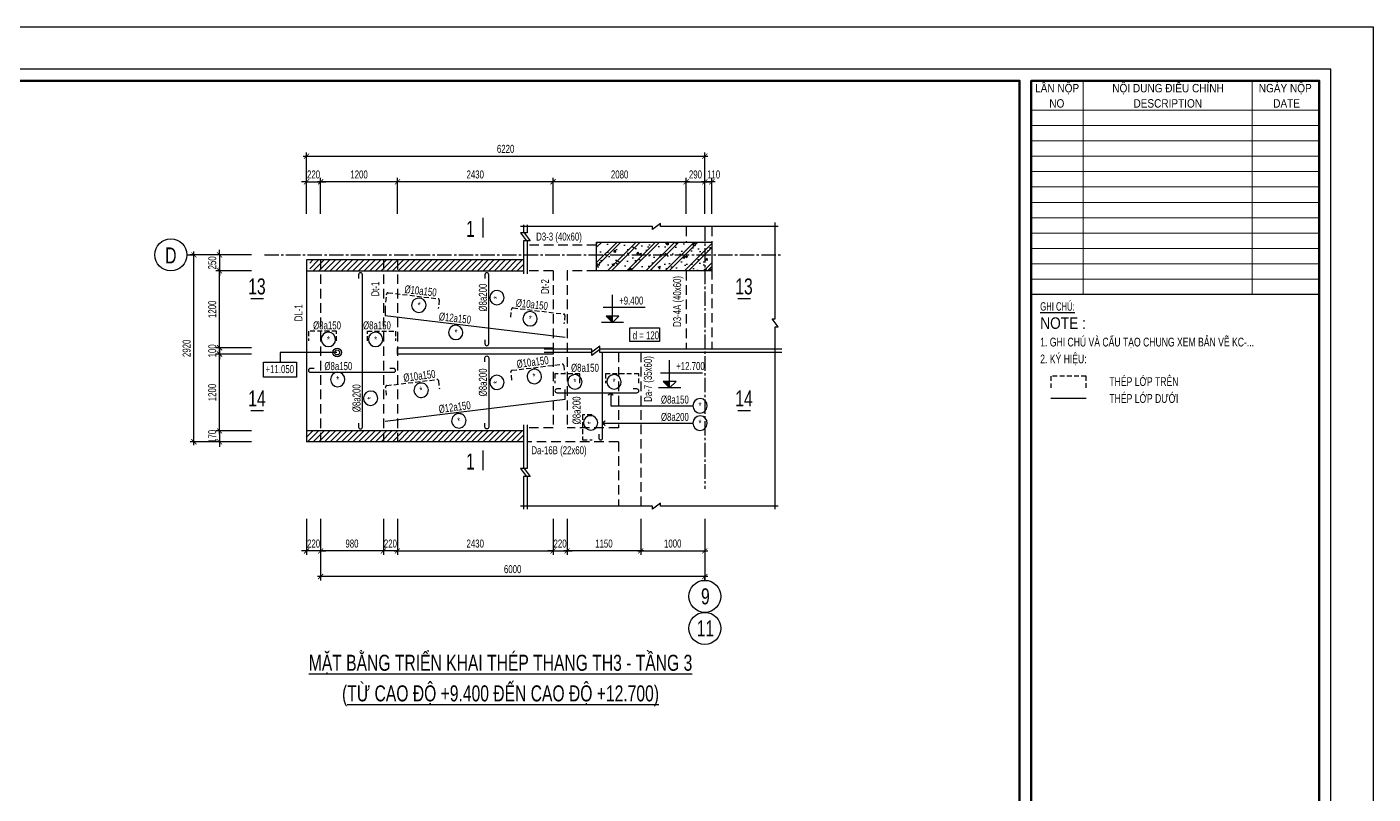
# Model space of a CAD drawing. Header units: millimetres. Extents: x -77370 to 109412, y -14880 to 214694.
# Drawn here: x 29435 to 50460, y 64949 to 76931 of the extents above; entities that cross this region are included whole.
import ezdxf
from ezdxf.enums import TextEntityAlignment as Align

# ---------------------------------------------------------------- set-up
doc = ezdxf.new("R2010")
doc.units = ezdxf.units.MM
doc.header["$LTSCALE"] = 300
doc.header["$MEASUREMENT"] = 0
doc.header["$PDMODE"] = 66
doc.linetypes.add('CENTER2', pattern=[1.125, 0.75, -0.125, 0.125, -0.125])
doc.linetypes.add('HIDDEN', pattern=[0.375, 0.25, -0.125])
doc.layers.get('0').update_dxf_attribs({"linetype": 'CONTINUOUS'})
doc.layers.get('DEFPOINTS').update_dxf_attribs({"linetype": 'CONTINUOUS'})
for name, color, linetype in [('CDC -TEXT KHUNG', 7, 'CONTINUOUS'), ('CDC-KHUNGTEN', 7, 'CONTINUOUS'), ('CDC.01.AXIS', 160, 'CENTER2'), ('CDC.02.DIM', 1, 'CONTINUOUS'), ('CDC.03.BORDER', 3, 'CONTINUOUS'), ('CDC.04.HIDDEN', 8, 'HIDDEN'), ('CDC.05.STEEL', 4, 'CONTINUOUS'), ('CDC.06.TEXT', 2, 'CONTINUOUS'), ('CDC.09.COLUMN', 4, 'CONTINUOUS'), ('CDC.10.HATCH', 251, 'CONTINUOUS'), ('CDC.11.NOTE', 8, 'CONTINUOUS'), ('CDC.14.STEELNUM', 2, 'CONTINUOUS'), ('KCS_STEEL BOTTOM', 4, 'CONTINUOUS'), ('KCS_STEEL TOP', 4, 'HIDDEN')]:
    doc.layers.add(name, color=color, linetype=linetype)
doc.styles.add('ARIAL', font='arial.ttf', dxfattribs={"width": 0.65})
doc.styles.add('Arial_4', font='arial.ttf', dxfattribs={"width": 0.75, "height": 3})
doc.styles.add('KCS_SMTEXT', font='arial.ttf', dxfattribs={"width": 0.7})
doc.styles.add('KT CDC', font='arial.ttf', dxfattribs={"width": 0.85, "height": 200})
doc.styles.add('SMTEXT', font='arial.ttf', dxfattribs={"width": 0.7})
doc.dimstyles.new('KCS_DIM50', dxfattribs={"dimscale": 2, "dimtxt": 62.5, "dimasz": 40, "dimexe": 30, "dimexo": 0, "dimgap": 25, "dimtad": 1, "dimdec": 0, "dimzin": 13, "dimdsep": 46, "dimtxsty": 'KCS_SMTEXT', "dimblk": 'ARCHTICK', "dimcen": 0, "dimdle": 25, "dimclrd": 1, "dimclre": 1, "dimclrt": 2, "dimadec": 0, "dimazin": 0, "dimtfac": 1, "dimtdec": 0, "dimtix": 1, "dimtmove": 2, "dimatfit": 3, "dimfxl": 1, "dimtolj": 1, "dimtzin": 13, "dimarcsym": 0})

# ---------------------------------------------------------------- blocks, each defined once
blk = doc.blocks.new('_ArchTick')
at = {"color": 0, "linetype": 'ByBlock', "const_width": 0.15}
blk.add_lwpolyline([(-0.5, -0.5), (0.5, 0.5)], dxfattribs=at)
blk = doc.blocks.new('*D39')
at = {"layer": 'CDC.02.DIM', "color": 1, "lineweight": -2, "transparency": 16777216}
for p, q in [((34023, 69247), (34023, 68287)), ((40022, 69247), (40022, 68287)), ((40072, 68347), (33973, 68347))]:
    blk.add_line(p, q, dxfattribs=at)
at = {"layer": 'DEFPOINTS', "color": 0, "transparency": 16777216}
for p in [(34023, 69247), (40022, 69247), (34023, 68347)]:
    blk.add_point(p, dxfattribs=at)
at = {"layer": 'CDC.02.DIM', "color": 1, "lineweight": -2, "transparency": 16777216, "xscale": 80, "yscale": 80, "zscale": 80, "rotation": 180}
blk.add_blockref('_ArchTick', (34023, 68347), dxfattribs=at)
at = {"layer": 'CDC.02.DIM', "color": 1, "lineweight": -2, "transparency": 16777216, "xscale": 80, "yscale": 80, "zscale": 80}
blk.add_blockref('_ArchTick', (40022, 68347), dxfattribs=at)
at = {"layer": 'CDC.02.DIM', "color": 2, "transparency": 16777216, "insert": (37022, 68461), "char_height": 125, "attachment_point": 5, "style": 'KCS_SMTEXT'}
blk.add_mtext('\\A1;6000', dxfattribs=at)
blk = doc.blocks.new('*D40')
at = {"layer": 'CDC.02.DIM', "color": 1, "lineweight": -2, "transparency": 16777216}
for p, q in [((35222, 69247), (35222, 68687)), ((37652, 69247), (37652, 68687)), ((35172, 68747), (37702, 68747))]:
    blk.add_line(p, q, dxfattribs=at)
at = {"layer": 'DEFPOINTS', "color": 0, "transparency": 16777216}
for p in [(35222, 69247), (37652, 69247), (37652, 68747)]:
    blk.add_point(p, dxfattribs=at)
at = {"layer": 'CDC.02.DIM', "color": 1, "lineweight": -2, "transparency": 16777216, "xscale": 80, "yscale": 80, "zscale": 80, "rotation": 180}
blk.add_blockref('_ArchTick', (35222, 68747), dxfattribs=at)
at = {"layer": 'CDC.02.DIM', "color": 1, "lineweight": -2, "transparency": 16777216, "xscale": 80, "yscale": 80, "zscale": 80}
blk.add_blockref('_ArchTick', (37652, 68747), dxfattribs=at)
at = {"layer": 'CDC.02.DIM', "color": 2, "transparency": 16777216, "insert": (36437, 68861), "char_height": 125, "attachment_point": 5, "style": 'KCS_SMTEXT'}
blk.add_mtext('\\A1;2430', dxfattribs=at)
blk = doc.blocks.new('*D41')
at = {"layer": 'CDC.02.DIM', "color": 1, "lineweight": -2, "transparency": 16777216}
for p, q in [((32044, 70401), (32044, 73421)), ((32944, 73371), (31984, 73371)), ((32944, 70451), (31984, 70451))]:
    blk.add_line(p, q, dxfattribs=at)
at = {"layer": 'DEFPOINTS', "color": 0, "transparency": 16777216}
for p in [(32044, 73371), (32944, 73371), (32944, 70451)]:
    blk.add_point(p, dxfattribs=at)
at = {"layer": 'CDC.02.DIM', "color": 1, "lineweight": -2, "transparency": 16777216, "xscale": 80, "yscale": 80, "zscale": 80}
for p, rotation in [((32044, 73371), 90), ((32044, 70451), 270)]:
    blk.add_blockref('_ArchTick', p, dxfattribs=dict(at, rotation=rotation))
at = {"layer": 'CDC.02.DIM', "color": 2, "transparency": 16777216, "insert": (31930, 71911), "char_height": 125, "attachment_point": 5, "rotation": 90, "style": 'KCS_SMTEXT'}
blk.add_mtext('\\A1;2920', dxfattribs=at)
blk = doc.blocks.new('*D42')
at = {"layer": 'CDC.02.DIM', "color": 1, "lineweight": -2, "transparency": 16777216}
for p, q in [((32444, 70621), (32444, 70701)), ((32944, 70621), (32384, 70621)), ((32944, 70451), (32384, 70451)), ((32444, 70621), (32444, 70451)), ((32444, 70451), (32444, 70371))]:
    blk.add_line(p, q, dxfattribs=at)
at = {"layer": 'DEFPOINTS', "color": 0, "transparency": 16777216}
for p in [(32444, 70451), (32944, 70621), (32944, 70451)]:
    blk.add_point(p, dxfattribs=at)
at = {"layer": 'CDC.02.DIM', "color": 1, "lineweight": -2, "transparency": 16777216, "xscale": 80, "yscale": 80, "zscale": 80}
for p, rotation in [((32444, 70621), 270), ((32444, 70451), 90)]:
    blk.add_blockref('_ArchTick', p, dxfattribs=dict(at, rotation=rotation))
at = {"layer": 'CDC.02.DIM', "color": 2, "transparency": 16777216, "insert": (32330, 70536), "char_height": 125, "attachment_point": 5, "rotation": 90, "style": 'KCS_SMTEXT'}
blk.add_mtext('\\A1;170', dxfattribs=at)
blk = doc.blocks.new('*D43')
at = {"layer": 'CDC.02.DIM', "color": 1, "lineweight": -2, "transparency": 16777216}
for p, q in [((32444, 71871), (32444, 73171)), ((32944, 73121), (32384, 73121)), ((32944, 71921), (32384, 71921))]:
    blk.add_line(p, q, dxfattribs=at)
at = {"layer": 'DEFPOINTS', "color": 0, "transparency": 16777216}
for p in [(32444, 73121), (32944, 73121), (32944, 71921)]:
    blk.add_point(p, dxfattribs=at)
at = {"layer": 'CDC.02.DIM', "color": 1, "lineweight": -2, "transparency": 16777216, "xscale": 80, "yscale": 80, "zscale": 80}
for p, rotation in [((32444, 73121), 90), ((32444, 71921), 270)]:
    blk.add_blockref('_ArchTick', p, dxfattribs=dict(at, rotation=rotation))
at = {"layer": 'CDC.02.DIM', "color": 2, "transparency": 16777216, "insert": (32330, 72521), "char_height": 125, "attachment_point": 5, "rotation": 90, "style": 'KCS_SMTEXT'}
blk.add_mtext('\\A1;1200', dxfattribs=at)
blk = doc.blocks.new('*D44')
at = {"layer": 'CDC.02.DIM', "color": 1, "lineweight": -2, "transparency": 16777216}
for p, q in [((32444, 73371), (32444, 73451)), ((32944, 73371), (32384, 73371)), ((32444, 73371), (32444, 73121)), ((32944, 73121), (32384, 73121)), ((32444, 73121), (32444, 73041))]:
    blk.add_line(p, q, dxfattribs=at)
at = {"layer": 'DEFPOINTS', "color": 0, "transparency": 16777216}
for p in [(32944, 73371), (32444, 73121), (32944, 73121)]:
    blk.add_point(p, dxfattribs=at)
at = {"layer": 'CDC.02.DIM', "color": 1, "lineweight": -2, "transparency": 16777216, "xscale": 80, "yscale": 80, "zscale": 80}
for p, rotation in [((32444, 73371), 270), ((32444, 73121), 90)]:
    blk.add_blockref('_ArchTick', p, dxfattribs=dict(at, rotation=rotation))
at = {"layer": 'CDC.02.DIM', "color": 2, "transparency": 16777216, "insert": (32330, 73246), "char_height": 125, "attachment_point": 5, "rotation": 90, "style": 'KCS_SMTEXT'}
blk.add_mtext('\\A1;250', dxfattribs=at)
blk = doc.blocks.new('*D45')
at = {"layer": 'CDC.02.DIM', "color": 1, "lineweight": -2, "transparency": 16777216}
for p, q in [((32944, 71921), (32384, 71921)), ((32444, 71921), (32444, 72001)), ((32444, 71921), (32444, 71821)), ((32944, 71821), (32384, 71821)), ((32444, 71821), (32444, 71741))]:
    blk.add_line(p, q, dxfattribs=at)
at = {"layer": 'DEFPOINTS', "color": 0, "transparency": 16777216}
for p in [(32944, 71921), (32444, 71821), (32944, 71821)]:
    blk.add_point(p, dxfattribs=at)
at = {"layer": 'CDC.02.DIM', "color": 1, "lineweight": -2, "transparency": 16777216, "xscale": 80, "yscale": 80, "zscale": 80}
for p, rotation in [((32444, 71921), 270), ((32444, 71821), 90)]:
    blk.add_blockref('_ArchTick', p, dxfattribs=dict(at, rotation=rotation))
at = {"layer": 'CDC.02.DIM', "color": 2, "transparency": 16777216, "insert": (32330, 71871), "char_height": 125, "attachment_point": 5, "rotation": 90, "style": 'KCS_SMTEXT'}
blk.add_mtext('\\A1;100', dxfattribs=at)
blk = doc.blocks.new('*D46')
at = {"layer": 'CDC.02.DIM', "color": 1, "lineweight": -2, "transparency": 16777216}
for p, q in [((32944, 71821), (32384, 71821)), ((32444, 70571), (32444, 71871)), ((32944, 70621), (32384, 70621))]:
    blk.add_line(p, q, dxfattribs=at)
at = {"layer": 'DEFPOINTS', "color": 0, "transparency": 16777216}
for p in [(32444, 71821), (32944, 71821), (32944, 70621)]:
    blk.add_point(p, dxfattribs=at)
at = {"layer": 'CDC.02.DIM', "color": 1, "lineweight": -2, "transparency": 16777216, "xscale": 80, "yscale": 80, "zscale": 80}
for p, rotation in [((32444, 71821), 90), ((32444, 70621), 270)]:
    blk.add_blockref('_ArchTick', p, dxfattribs=dict(at, rotation=rotation))
at = {"layer": 'CDC.02.DIM', "color": 2, "transparency": 16777216, "insert": (32330, 71221), "char_height": 125, "attachment_point": 5, "rotation": 90, "style": 'KCS_SMTEXT'}
blk.add_mtext('\\A1;1200', dxfattribs=at)
blk = doc.blocks.new('*D47')
at = {"layer": 'CDC.02.DIM', "color": 1, "lineweight": -2, "transparency": 16777216}
for p, q in [((39022, 69247), (39022, 68687)), ((40022, 69247), (40022, 68687)), ((38972, 68747), (40072, 68747))]:
    blk.add_line(p, q, dxfattribs=at)
at = {"layer": 'DEFPOINTS', "color": 0, "transparency": 16777216}
for p in [(39022, 69247), (40022, 69247), (40022, 68747)]:
    blk.add_point(p, dxfattribs=at)
at = {"layer": 'CDC.02.DIM', "color": 1, "lineweight": -2, "transparency": 16777216, "xscale": 80, "yscale": 80, "zscale": 80, "rotation": 180}
blk.add_blockref('_ArchTick', (39022, 68747), dxfattribs=at)
at = {"layer": 'CDC.02.DIM', "color": 1, "lineweight": -2, "transparency": 16777216, "xscale": 80, "yscale": 80, "zscale": 80}
blk.add_blockref('_ArchTick', (40022, 68747), dxfattribs=at)
at = {"layer": 'CDC.02.DIM', "color": 2, "transparency": 16777216, "insert": (39522, 68861), "char_height": 125, "attachment_point": 5, "style": 'KCS_SMTEXT'}
blk.add_mtext('\\A1;1000', dxfattribs=at)
blk = doc.blocks.new('*D48')
at = {"layer": 'CDC.02.DIM', "color": 1, "lineweight": -2, "transparency": 16777216}
for p, q in [((34023, 69247), (34023, 68687)), ((35002, 69247), (35002, 68687)), ((35052, 68747), (33973, 68747))]:
    blk.add_line(p, q, dxfattribs=at)
at = {"layer": 'DEFPOINTS', "color": 0, "transparency": 16777216}
for p in [(34023, 69247), (35002, 69247), (34023, 68747)]:
    blk.add_point(p, dxfattribs=at)
at = {"layer": 'CDC.02.DIM', "color": 1, "lineweight": -2, "transparency": 16777216, "xscale": 80, "yscale": 80, "zscale": 80, "rotation": 180}
blk.add_blockref('_ArchTick', (34023, 68747), dxfattribs=at)
at = {"layer": 'CDC.02.DIM', "color": 1, "lineweight": -2, "transparency": 16777216, "xscale": 80, "yscale": 80, "zscale": 80}
blk.add_blockref('_ArchTick', (35002, 68747), dxfattribs=at)
at = {"layer": 'CDC.02.DIM', "color": 2, "transparency": 16777216, "insert": (34512, 68861), "char_height": 125, "attachment_point": 5, "style": 'KCS_SMTEXT'}
blk.add_mtext('\\A1;980', dxfattribs=at)
blk = doc.blocks.new('*D49')
at = {"layer": 'CDC.02.DIM', "color": 1, "lineweight": -2, "transparency": 16777216}
for p, q in [((39782, 74512), (37602, 74512)), ((37652, 74012), (37652, 74572)), ((39732, 74012), (39732, 74572))]:
    blk.add_line(p, q, dxfattribs=at)
at = {"layer": 'DEFPOINTS', "color": 0, "transparency": 16777216}
for p in [(37652, 74512), (37652, 74012), (39732, 74012)]:
    blk.add_point(p, dxfattribs=at)
at = {"layer": 'CDC.02.DIM', "color": 1, "lineweight": -2, "transparency": 16777216, "xscale": 80, "yscale": 80, "zscale": 80, "rotation": 180}
blk.add_blockref('_ArchTick', (37652, 74512), dxfattribs=at)
at = {"layer": 'CDC.02.DIM', "color": 1, "lineweight": -2, "transparency": 16777216, "xscale": 80, "yscale": 80, "zscale": 80}
blk.add_blockref('_ArchTick', (39732, 74512), dxfattribs=at)
at = {"layer": 'CDC.02.DIM', "color": 2, "transparency": 16777216, "insert": (38692, 74626), "char_height": 125, "attachment_point": 5, "style": 'KCS_SMTEXT'}
blk.add_mtext('\\A1;2080', dxfattribs=at)
blk = doc.blocks.new('*D50')
at = {"layer": 'CDC.02.DIM', "color": 1, "lineweight": -2, "transparency": 16777216}
for p, q in [((33752, 74912), (40072, 74912)), ((33802, 74412), (33802, 74972)), ((40022, 74412), (40022, 74972))]:
    blk.add_line(p, q, dxfattribs=at)
at = {"layer": 'DEFPOINTS', "color": 0, "transparency": 16777216}
for p in [(40022, 74912), (33802, 74412), (40022, 74412)]:
    blk.add_point(p, dxfattribs=at)
at = {"layer": 'CDC.02.DIM', "color": 1, "lineweight": -2, "transparency": 16777216, "xscale": 80, "yscale": 80, "zscale": 80, "rotation": 180}
blk.add_blockref('_ArchTick', (33802, 74912), dxfattribs=at)
at = {"layer": 'CDC.02.DIM', "color": 1, "lineweight": -2, "transparency": 16777216, "xscale": 80, "yscale": 80, "zscale": 80}
blk.add_blockref('_ArchTick', (40022, 74912), dxfattribs=at)
at = {"layer": 'CDC.02.DIM', "color": 2, "transparency": 16777216, "insert": (36912, 75026), "char_height": 125, "attachment_point": 5, "style": 'KCS_SMTEXT'}
blk.add_mtext('\\A1;6220', dxfattribs=at)
blk = doc.blocks.new('*D51')
at = {"layer": 'CDC.02.DIM', "color": 1, "lineweight": -2, "transparency": 16777216}
for p, q in [((37702, 74512), (35172, 74512)), ((35222, 74012), (35222, 74572)), ((37652, 74012), (37652, 74572))]:
    blk.add_line(p, q, dxfattribs=at)
at = {"layer": 'DEFPOINTS', "color": 0, "transparency": 16777216}
for p in [(35222, 74512), (35222, 74012), (37652, 74012)]:
    blk.add_point(p, dxfattribs=at)
at = {"layer": 'CDC.02.DIM', "color": 1, "lineweight": -2, "transparency": 16777216, "xscale": 80, "yscale": 80, "zscale": 80, "rotation": 180}
blk.add_blockref('_ArchTick', (35222, 74512), dxfattribs=at)
at = {"layer": 'CDC.02.DIM', "color": 1, "lineweight": -2, "transparency": 16777216, "xscale": 80, "yscale": 80, "zscale": 80}
blk.add_blockref('_ArchTick', (37652, 74512), dxfattribs=at)
at = {"layer": 'CDC.02.DIM', "color": 2, "transparency": 16777216, "insert": (36437, 74626), "char_height": 125, "attachment_point": 5, "style": 'KCS_SMTEXT'}
blk.add_mtext('\\A1;2430', dxfattribs=at)
blk = doc.blocks.new('*D52')
at = {"layer": 'CDC.02.DIM', "color": 1, "lineweight": -2, "transparency": 16777216}
for p, q in [((35272, 74512), (33973, 74512)), ((34023, 74012), (34023, 74572)), ((35222, 74012), (35222, 74572))]:
    blk.add_line(p, q, dxfattribs=at)
at = {"layer": 'DEFPOINTS', "color": 0, "transparency": 16777216}
for p in [(34023, 74512), (34023, 74012), (35222, 74012)]:
    blk.add_point(p, dxfattribs=at)
at = {"layer": 'CDC.02.DIM', "color": 1, "lineweight": -2, "transparency": 16777216, "xscale": 80, "yscale": 80, "zscale": 80, "rotation": 180}
blk.add_blockref('_ArchTick', (34023, 74512), dxfattribs=at)
at = {"layer": 'CDC.02.DIM', "color": 1, "lineweight": -2, "transparency": 16777216, "xscale": 80, "yscale": 80, "zscale": 80}
blk.add_blockref('_ArchTick', (35222, 74512), dxfattribs=at)
at = {"layer": 'CDC.02.DIM', "color": 2, "transparency": 16777216, "insert": (34623, 74626), "char_height": 125, "attachment_point": 5, "style": 'KCS_SMTEXT'}
blk.add_mtext('\\A1;1200', dxfattribs=at)
blk = doc.blocks.new('*D53')
at = {"layer": 'CDC.02.DIM', "color": 1, "lineweight": -2, "transparency": 16777216}
for p, q in [((33802, 74512), (33722, 74512)), ((33802, 74012), (33802, 74572)), ((33802, 74512), (34023, 74512)), ((34023, 74012), (34023, 74572)), ((34023, 74512), (34103, 74512))]:
    blk.add_line(p, q, dxfattribs=at)
at = {"layer": 'DEFPOINTS', "color": 0, "transparency": 16777216}
for p in [(34023, 74512), (33802, 74012), (34023, 74012)]:
    blk.add_point(p, dxfattribs=at)
at = {"layer": 'CDC.02.DIM', "color": 1, "lineweight": -2, "transparency": 16777216, "xscale": 80, "yscale": 80, "zscale": 80}
blk.add_blockref('_ArchTick', (33802, 74512), dxfattribs=at)
at = {"layer": 'CDC.02.DIM', "color": 1, "lineweight": -2, "transparency": 16777216, "xscale": 80, "yscale": 80, "zscale": 80, "rotation": 180}
blk.add_blockref('_ArchTick', (34023, 74512), dxfattribs=at)
at = {"layer": 'CDC.02.DIM', "color": 2, "transparency": 16777216, "insert": (33912, 74626), "char_height": 125, "attachment_point": 5, "style": 'KCS_SMTEXT'}
blk.add_mtext('\\A1;220', dxfattribs=at)
blk = doc.blocks.new('*D54')
at = {"layer": 'CDC.02.DIM', "color": 1, "lineweight": -2, "transparency": 16777216}
for p, q in [((37652, 69247), (37652, 68687)), ((37872, 69247), (37872, 68687)), ((37652, 68747), (37572, 68747)), ((37652, 68747), (37872, 68747)), ((37872, 68747), (37952, 68747))]:
    blk.add_line(p, q, dxfattribs=at)
at = {"layer": 'DEFPOINTS', "color": 0, "transparency": 16777216}
for p in [(37652, 69247), (37872, 69247), (37872, 68747)]:
    blk.add_point(p, dxfattribs=at)
at = {"layer": 'CDC.02.DIM', "color": 1, "lineweight": -2, "transparency": 16777216, "xscale": 80, "yscale": 80, "zscale": 80}
blk.add_blockref('_ArchTick', (37652, 68747), dxfattribs=at)
at = {"layer": 'CDC.02.DIM', "color": 1, "lineweight": -2, "transparency": 16777216, "xscale": 80, "yscale": 80, "zscale": 80, "rotation": 180}
blk.add_blockref('_ArchTick', (37872, 68747), dxfattribs=at)
at = {"layer": 'CDC.02.DIM', "color": 2, "transparency": 16777216, "insert": (37762, 68861), "char_height": 125, "attachment_point": 5, "style": 'KCS_SMTEXT'}
blk.add_mtext('\\A1;220', dxfattribs=at)
blk = doc.blocks.new('*D55')
at = {"layer": 'CDC.02.DIM', "color": 1, "lineweight": -2, "transparency": 16777216}
for p, q in [((35002, 69247), (35002, 68687)), ((35222, 69247), (35222, 68687)), ((35002, 68747), (34922, 68747)), ((35222, 68747), (35002, 68747)), ((35222, 68747), (35302, 68747))]:
    blk.add_line(p, q, dxfattribs=at)
at = {"layer": 'DEFPOINTS', "color": 0, "transparency": 16777216}
for p in [(35002, 69247), (35222, 69247), (35002, 68747)]:
    blk.add_point(p, dxfattribs=at)
at = {"layer": 'CDC.02.DIM', "color": 1, "lineweight": -2, "transparency": 16777216, "xscale": 80, "yscale": 80, "zscale": 80}
blk.add_blockref('_ArchTick', (35002, 68747), dxfattribs=at)
at = {"layer": 'CDC.02.DIM', "color": 1, "lineweight": -2, "transparency": 16777216, "xscale": 80, "yscale": 80, "zscale": 80, "rotation": 180}
blk.add_blockref('_ArchTick', (35222, 68747), dxfattribs=at)
at = {"layer": 'CDC.02.DIM', "color": 2, "transparency": 16777216, "insert": (35112, 68861), "char_height": 125, "attachment_point": 5, "style": 'KCS_SMTEXT'}
blk.add_mtext('\\A1;220', dxfattribs=at)
blk = doc.blocks.new('*D56')
at = {"layer": 'CDC.02.DIM', "color": 1, "lineweight": -2, "transparency": 16777216}
for p, q in [((37872, 69247), (37872, 68687)), ((39022, 69247), (39022, 68687)), ((39072, 68747), (37822, 68747))]:
    blk.add_line(p, q, dxfattribs=at)
at = {"layer": 'DEFPOINTS', "color": 0, "transparency": 16777216}
for p in [(37872, 69247), (39022, 69247), (37872, 68747)]:
    blk.add_point(p, dxfattribs=at)
at = {"layer": 'CDC.02.DIM', "color": 1, "lineweight": -2, "transparency": 16777216, "xscale": 80, "yscale": 80, "zscale": 80, "rotation": 180}
blk.add_blockref('_ArchTick', (37872, 68747), dxfattribs=at)
at = {"layer": 'CDC.02.DIM', "color": 1, "lineweight": -2, "transparency": 16777216, "xscale": 80, "yscale": 80, "zscale": 80}
blk.add_blockref('_ArchTick', (39022, 68747), dxfattribs=at)
at = {"layer": 'CDC.02.DIM', "color": 2, "transparency": 16777216, "insert": (38447, 68861), "char_height": 125, "attachment_point": 5, "style": 'KCS_SMTEXT'}
blk.add_mtext('\\A1;1150', dxfattribs=at)
blk = doc.blocks.new('*D57')
at = {"layer": 'CDC.02.DIM', "color": 1, "lineweight": -2, "transparency": 16777216}
for p, q in [((39732, 74512), (39652, 74512)), ((39732, 74012), (39732, 74572)), ((39732, 74512), (40022, 74512)), ((40022, 74012), (40022, 74572)), ((40022, 74512), (40102, 74512))]:
    blk.add_line(p, q, dxfattribs=at)
at = {"layer": 'DEFPOINTS', "color": 0, "transparency": 16777216}
for p in [(40022, 74512), (39732, 74012), (40022, 74012)]:
    blk.add_point(p, dxfattribs=at)
at = {"layer": 'CDC.02.DIM', "color": 1, "lineweight": -2, "transparency": 16777216, "xscale": 80, "yscale": 80, "zscale": 80}
blk.add_blockref('_ArchTick', (39732, 74512), dxfattribs=at)
at = {"layer": 'CDC.02.DIM', "color": 1, "lineweight": -2, "transparency": 16777216, "xscale": 80, "yscale": 80, "zscale": 80, "rotation": 180}
blk.add_blockref('_ArchTick', (40022, 74512), dxfattribs=at)
at = {"layer": 'CDC.02.DIM', "color": 2, "transparency": 16777216, "insert": (39877, 74626), "char_height": 125, "attachment_point": 5, "style": 'KCS_SMTEXT'}
blk.add_mtext('\\A1;290', dxfattribs=at)
blk = doc.blocks.new('*D58')
at = {"layer": 'CDC.02.DIM', "color": 1, "lineweight": -2, "transparency": 16777216}
for p, q in [((40182, 74512), (39972, 74512)), ((40022, 74012), (40022, 74572)), ((40132, 74012), (40132, 74572))]:
    blk.add_line(p, q, dxfattribs=at)
at = {"layer": 'DEFPOINTS', "color": 0, "transparency": 16777216}
for p in [(40022, 74512), (40022, 74012), (40132, 74012)]:
    blk.add_point(p, dxfattribs=at)
at = {"layer": 'CDC.02.DIM', "color": 1, "lineweight": -2, "transparency": 16777216, "xscale": 80, "yscale": 80, "zscale": 80, "rotation": 180}
blk.add_blockref('_ArchTick', (40022, 74512), dxfattribs=at)
at = {"layer": 'CDC.02.DIM', "color": 1, "lineweight": -2, "transparency": 16777216, "xscale": 80, "yscale": 80, "zscale": 80}
blk.add_blockref('_ArchTick', (40132, 74512), dxfattribs=at)
at = {"layer": 'CDC.02.DIM', "color": 2, "transparency": 16777216, "insert": (40161, 74626), "char_height": 125, "attachment_point": 5, "style": 'KCS_SMTEXT'}
blk.add_mtext('\\A1;110', dxfattribs=at)
blk = doc.blocks.new('*D59')
at = {"layer": 'CDC.02.DIM', "color": 1, "lineweight": -2, "transparency": 16777216}
for p, q in [((33803, 69247), (33803, 68687)), ((34023, 69247), (34023, 68687)), ((33803, 68747), (33723, 68747)), ((34023, 68747), (33803, 68747)), ((34023, 68747), (34103, 68747))]:
    blk.add_line(p, q, dxfattribs=at)
at = {"layer": 'DEFPOINTS', "color": 0, "transparency": 16777216}
for p in [(33803, 69247), (34023, 69247), (33803, 68747)]:
    blk.add_point(p, dxfattribs=at)
at = {"layer": 'CDC.02.DIM', "color": 1, "lineweight": -2, "transparency": 16777216, "xscale": 80, "yscale": 80, "zscale": 80}
blk.add_blockref('_ArchTick', (33803, 68747), dxfattribs=at)
at = {"layer": 'CDC.02.DIM', "color": 1, "lineweight": -2, "transparency": 16777216, "xscale": 80, "yscale": 80, "zscale": 80, "rotation": 180}
blk.add_blockref('_ArchTick', (34023, 68747), dxfattribs=at)
at = {"layer": 'CDC.02.DIM', "color": 2, "transparency": 16777216, "insert": (33913, 68861), "char_height": 125, "attachment_point": 5, "style": 'KCS_SMTEXT'}
blk.add_mtext('\\A1;220', dxfattribs=at)
blk = doc.blocks.new('Khung tên chuẩn')
at = {"layer": 'CDC-KHUNGTEN', "color": 8, "lineweight": 9}
for p, q in [((76550, 58000), (76550, 52433)), ((80950, 58000), (80950, 52433)), ((82700, 57233), (75200, 57233)), ((82700, 56833), (75200, 56833)), ((82700, 56433), (75200, 56433)), ((82700, 56033), (75200, 56033)), ((82700, 55633), (75200, 55633)), ((82700, 55233), (75200, 55233)), ((82700, 54833), (75200, 54833)), ((82700, 54433), (75200, 54433)), ((82700, 54033), (75200, 54033)), ((82700, 53633), (75200, 53633)), ((82700, 53233), (75200, 53233)), ((82700, 52833), (75200, 52833))]:
    blk.add_line(p, q, dxfattribs=at)
at = {"layer": 'CDC-KHUNGTEN', "color": 6, "lineweight": 25}
blk.add_line((82700, 52433), (75200, 52433), dxfattribs=at)
at = {"layer": 'CDC-KHUNGTEN', "color": 8}
blk.add_lwpolyline([(75096, 1100), (83000, 1100), (83000, 58300), (3000, 58300), (3000, 1100), (75096, 1100)], dxfattribs=at)
at = {"layer": 'CDC-KHUNGTEN', "color": 255, "lineweight": 60}
blk.add_lwpolyline([(74900, 1400), (74900, 58000), (3300, 58000), (3300, 1400), (74900, 1400)], close=True, dxfattribs=at)
blk.add_lwpolyline([(75200, 1400), (82700, 1400), (82700, 58000), (75200, 58000), (75200, 1400)], dxfattribs=at)
at = {"layer": 'DEFPOINTS', "color": 1, "ltscale": 0.2}
blk.add_lwpolyline([(0, 0), (0, 59400), (84100, 59400), (84100, 0), (0, 0)], close=True, dxfattribs=at)
at = {"layer": 'CDC -TEXT KHUNG', "color": 7, "style": 'KT CDC', "width": 0.85}
for s, p in [('NO', (75672, 57299)), ('DESCRIPTION', (77863, 57299)), ('DATE', (81501, 57299))]:
    blk.add_text(s, height=220, dxfattribs=at).set_placement(p)
at = {"layer": 'CDC -TEXT KHUNG', "char_height": 220, "attachment_point": 2, "line_spacing_factor": 0.941778, "style": 'KT CDC'}
for s, insert, width in [('LẦN NỘP', (75875, 57916), 1464.22), ('NỘI DUNG ĐIỀU CHỈNH', (78763, 57916), 3699.71), ('NGÀY NỘP', (81814, 57916), 1755.59)]:
    blk.add_mtext(s, dxfattribs=dict(at, insert=insert, width=width))
at = {"layer": 'CDC-KHUNGTEN', "color": 7, "style": 'Arial_4', "width": 0.85}
blk.add_text('NOTE :', height=300, dxfattribs=at).set_placement((75436, 51540))
at = {"layer": 'CDC-KHUNGTEN', "color": 6, "insert": (75436, 52233), "char_height": 220, "width": 1881.96, "attachment_point": 1, "style": 'ARIAL'}
blk.add_mtext('{\\LGHI CHÚ:}', dxfattribs=at)

msp = doc.modelspace()

# ---------------------------------------------------------------- hatches: boundary and pattern name
at = {"layer": 'CDC.10.HATCH'}
h = msp.add_hatch(dxfattribs=at)
h.set_pattern_fill('BT-01', color=256, scale=50, style=0, pattern_type=2)
h.set_pattern_definition([(50, (-489254.34, -211576.25), (358.63009, -31.37607), [37.5, -412.5]), (355, (-489254.34, -211576.25), (-69.37567, 376.09607), [30, -330]), (100.4514, (-489224.45, -211578.86), (289.2547, 344.71977), [31.8701, -350.57106]), (46.1842, (-489254.34, -211476.25), (533.62052, -82.7595), [56.25, -618.75]), (96.6356, (-489209.87, -211483.14), (467.33135, 487.05894), [47.80514, -525.8565]), (351.1842, (-489254.34, -211476.25), (467.33097, 487.0593), [45, -495]), (21, (-489204.34, -211501.25), (298.45353, -201.30945), [37.5, -412.5]), (326, (-489204.34, -211501.25), (121.65767, 362.57502), [30, -330]), (71.4514, (-489179.47, -211518.02), (420.11131, 161.26525), [31.8701, -350.57106]), (37.5, (-489254.34, -211576.25), (6.079928, 166.446927), [0, -326, 0, -335, 0, -331.25]), (7.5, (-489254.34, -211576.25), (131.53477, 197.205856), [0, -191, 0, -318.5, 0, -126.25]), (327.5, (-489365.84, -211576.25), (266.911218, -11.277436), [0, -125, 0, -390, 0, -517.5]), (317.5, (-489415.84, -211576.25), (291.593085, 50.05249), [0, -162.5, 0, -259, 0, -367.5]), (45, (-489254.34, -211576.25), (-150.26019, 150.26019), []), (45, (-489254.34, -211515), (-150.26019, 150.26019), [])])
h.paths.add_polyline_path([(38332.3, 73121.2), (40132.3, 73121.2), (40132.3, 73571.2), (38332.3, 73571.2)])
h = msp.add_hatch(dxfattribs=at)
h.set_pattern_fill('ANSI31', color=256, scale=500, style=0)
h.set_pattern_definition([(45, (-2602604.554, 965866.525), (-44.1941738, 44.1941738), [])])
h.paths.add_polyline_path([(35222.3, 73291.2), (35002.3, 73291.2), (35002.3, 73121.2), (35222.3, 73121.2)])
h.paths.add_polyline_path([(37191.4, 73121.2), (37191.4, 73291.2), (35222.3, 73291.2), (35222.3, 73121.2)])
h.paths.add_polyline_path([(33852.6, 73291.2), (33852.6, 73121.2), (35002.3, 73121.2), (35002.3, 73291.2)])
h = msp.add_hatch(dxfattribs=at)
h.set_pattern_fill('ANSI31', color=256, scale=500, style=0)
h.set_pattern_definition([(45, (-2632286.62, 965866.525), (-44.1941738, 44.1941738), [])])
h.paths.add_polyline_path([(34022.6, 70621.2), (33802.3, 70621.2), (33802.3, 70451.2), (34022.6, 70451.2)])
h.paths.add_polyline_path([(35002.3, 70621.2), (34022.6, 70621.2), (34022.6, 70451.2), (35002.3, 70451.2)])
h.paths.add_polyline_path([(35222.3, 70621.2), (35002.3, 70621.2), (35002.3, 70451.2), (35222.3, 70451.2)])
h.paths.add_polyline_path([(37191.4, 70621.2), (35222.3, 70621.2), (35222.3, 70451.2), (37191.4, 70451.2)])

# ---------------------------------------------------------------- linework, layer by layer
at = {"layer": 'CDC.01.AXIS'}
for p, q in [((40022.3, 73812, 0), (40022.3, 69714.5, 0)), ((33143.5, 73371.2, 0), (41209.8, 73371.2, 0))]:
    msp.add_line(p, q, dxfattribs=at)
at = {"layer": 'CDC.02.DIM'}
for p, q in [((31933.4, 73371.3, 0), (32043.4, 73371.3, 0)), ((40022.3, 68287.2, 0), (40022.3, 68342.2, 0))]:
    msp.add_line(p, q, dxfattribs=at)
at = {"layer": 'CDC.02.DIM', "color": 1, "linetype": 'ByBlock'}
for p, q in [((38581.5, 72314.4, 0), (38581.5, 72748.3, 0)), ((39093.3, 72548, 0), (38437.6, 72548, 0)), ((38682.2, 72415.1, 0), (38480.9, 72415.1, 0)), ((38581.5, 72314.4, 0), (38480.9, 72415.1, 0)), ((38581.5, 72314.4, 0), (38682.2, 72415.1, 0)), ((38754.7, 72314.4, 0), (38408.3, 72314.4, 0)), ((39473.7, 71291.7, 0), (39473.7, 71725.6, 0)), ((39985.5, 71525.3, 0), (39329.9, 71525.3, 0)), ((39647, 71291.7, 0), (39300.5, 71291.7, 0)), ((39574.4, 71392.4, 0), (39373.1, 71392.4, 0)), ((39473.7, 71291.7, 0), (39373.1, 71392.4, 0)), ((39473.7, 71291.7, 0), (39574.4, 71392.4, 0))]:
    msp.add_line(p, q, dxfattribs=at)
at = {"layer": 'CDC.02.DIM', "elevation": 0}
msp.add_lwpolyline([(33647.8, 71458.7), (33131.9, 71458.7), (33131.9, 71696.1), (33647.8, 71696.1)], close=True, dxfattribs=at)
msp.add_lwpolyline([(34278.1, 71846.1), (33389.9, 71846.1), (33389.9, 71696.1)], dxfattribs=at)
at = {"layer": 'CDC.02.DIM'}
for centre, radius in [((31683.4, 73371.3, 0), 250), ((34279.9, 71846.7, 0), 68), ((40022.3, 68037.2, 0), 250), ((40022.3, 67537.2, 0), 250)]:
    msp.add_circle(centre, radius, dxfattribs=at)
at = {"layer": 'CDC.02.DIM', "color": 3}
msp.add_circle((34279.9, 71846.7, 0), 38.3, dxfattribs=at)
at = {"layer": 'CDC.02.DIM'}
for points in [[(38480.9, 72415.1, 0), (38581.5, 72314.4, 0), (38581.5, 72415.1, 0)], [(39373.1, 71392.4, 0), (39473.7, 71291.7, 0), (39473.7, 71392.4, 0)]]:
    msp.add_solid(points, dxfattribs=at)
at = {"layer": 'CDC.03.BORDER'}
for p, q in [((33802.3, 73291.2, 0), (33802.3, 70451.2, 0)), ((33802.6, 73121.2, 0), (37191.4, 73121.2, 0)), ((37191.4, 70621.2, 0), (33802.3, 70621.2, 0)), ((37191.4, 70451.2, 0), (33802.3, 70451.2, 0))]:
    msp.add_line(p, q, dxfattribs=at)
at = {"layer": 'CDC.03.BORDER', "elevation": 0}
for points in [[(37191.4, 73291.2), (33802.6, 73291.2)], [(35222.3, 71821.2), (35222.3, 71921.2), (37652.3, 71921.2), (37652.3, 71821.2), (35222.3, 71821.2)]]:
    msp.add_lwpolyline(points, dxfattribs=at)
at = {"layer": 'CDC.04.HIDDEN', "ltscale": 2}
for p, q in [((39732.3, 73812, 0), (39732.3, 73571.2, 0)), ((40132.3, 73812, 0), (40132.3, 71897.7, 0)), ((38332.3, 73521.2, 0), (37246.4, 73521.2, 0)), ((34022.6, 73291.2, 0), (34022.6, 70451.2, 0)), ((35002.3, 73291.2, 0), (35002.3, 70451.2, 0)), ((35222.3, 73291.2, 0), (35222.3, 70451.2, 0)), ((37652.3, 73121.2, 0), (37246.4, 73121.2, 0)), ((37652.3, 73121.2, 0), (37652.3, 70671.2, 0)), ((37872.3, 73121.2, 0), (37872.3, 70671.2, 0)), ((38332.3, 73121.2, 0), (37872.3, 73121.2, 0)), ((39732.3, 73121.2, 0), (39732.3, 71897.7, 0)), ((34022.6, 71843.6, 0), (34022.6, 71819.7, 0)), ((38672.3, 71844.2, 0), (38672.3, 70671.2, 0)), ((38672.3, 71844.2, 0), (38672.3, 70671.2, 0)), ((39022.3, 71844.4, 0), (39022.3, 69447.2)), ((39022.3, 71844.4, 0), (39022.3, 70451.2, 0)), ((37652.3, 70671.2, 0), (37246.4, 70671.2, 0)), ((38672.3, 70671.2, 0), (37872.3, 70671.2, 0)), ((38672.3, 70451.2, 0), (37246.4, 70451.2, 0)), ((38672.3, 70451.2, 0), (38672.3, 69447.2))]:
    msp.add_line(p, q, dxfattribs=at)
at = {"layer": 'CDC.05.STEEL', "color": 4}
msp.add_lwpolyline([(45977.8, 71127.6), (45427, 71127.6)], dxfattribs=at)
at = {"layer": 'CDC.06.TEXT', "color": 4, "linetype": 'ByBlock'}
for p, q in [((36555.3, 73948.7), (36555.3, 73641.9)), ((33130.1, 72685.2, 0), (32929.9, 72685.2, 0)), ((40737, 72685.2, 0), (40536.9, 72685.2, 0)), ((33130.1, 70935, 0), (32929.9, 70935, 0)), ((40737, 70935, 0), (40536.9, 70935, 0)), ((36555.3, 70314.4), (36555.3, 70007.6))]:
    msp.add_line(p, q, dxfattribs=at)
at = {"layer": 'CDC.09.COLUMN', "elevation": 0}
msp.add_lwpolyline([(40132.3, 73571.2), (40132.3, 73121.2), (38332.3, 73121.2), (38332.3, 73571.2)], close=True, dxfattribs=at)
at = {"layer": 'CDC.11.NOTE', "color": 1, "elevation": 0}
for points in [[(41168.8, 73812), (39331.9, 73812), (39331.9, 73858.9), (39206.9, 73765.2), (39206.9, 73812), (37144.5, 73812)], [(37191.4, 73842.1), (37191.4, 73716.7), (37144.5, 73716.7), (37238.3, 73591.7), (37191.4, 73591.7), (37191.4, 73074.3)], [(37246.4, 73842.1), (37246.4, 73716.7), (37199.5, 73716.7), (37293.3, 73591.7), (37246.4, 73591.7), (37246.4, 73074.3)], [(41121.9, 69400.4), (41121.9, 72245.8), (41168.8, 72245.8), (41075.1, 72370.8), (41121.9, 72370.8), (41121.9, 73877.4)], [(41226.9, 71897.7), (38383.1, 71897.7), (38383.1, 71944.6), (38258.1, 71850.8), (38258.1, 71897.7), (37512.4, 71897.7)], [(41226.9, 71844.4), (38383.1, 71844.4), (38383.1, 71891.2), (38258.1, 71797.5), (38258.1, 71844.4), (37512.4, 71844.4)], [(37191.4, 70718.1), (37191.4, 70032.4), (37144.5, 70032.4), (37238.3, 69907.4), (37191.4, 69907.4), (37191.4, 69400.4)], [(37246.4, 70718.1), (37246.4, 70032.4), (37199.5, 70032.4), (37293.3, 69907.4), (37246.4, 69907.4), (37246.4, 69400.4)]]:
    msp.add_lwpolyline(points, dxfattribs=at)
at = {"layer": 'CDC.11.NOTE'}
msp.add_lwpolyline([(38849.2, 72230.7), (39316.2, 72230.7), (39316.2, 72015.7), (38849.2, 72015.7)], close=True, dxfattribs=at)
at = {"layer": 'CDC.11.NOTE', "elevation": 0}
for points in [[(38552.5, 71217.7), (38586.6, 71183.5), (38584.3, 71181.2), (38552.5, 71214.4), (38520.6, 71181.2), (38518.3, 71183.5), (38552.5, 71217.7), (38552.5, 71013.1), (39835.7, 71013.1)], [(38427.3, 70742), (38461.4, 70776.2), (38463.7, 70773.9), (38430.5, 70742), (38463.7, 70710.1), (38461.4, 70707.9), (38427.3, 70742), (39835.7, 70742)]]:
    msp.add_lwpolyline(points, dxfattribs=at)
at = {"layer": 'CDC.11.NOTE', "color": 1}
msp.add_lwpolyline([(41168.8, 69447.2), (39331.9, 69447.2), (39331.9, 69494.1), (39206.9, 69400.4), (39206.9, 69447.2), (37144.5, 69447.2)], dxfattribs=at)
at = {"layer": 'CDC.14.STEELNUM', "color": 8}
for centre, start, end in [((36776, 72703.3, 0), 180, 177.70756), ((35556.2, 72583.8, 0), 2.29244, 0), ((37294.3, 72372.6, 0), 2.29244, 0), ((34143.5, 72049.8, 0), 92.29244, 90), ((34880.9, 72049.8, 0), 90, 87.70756), ((36132.8, 72159.3, 0), 2.29244, 0), ((34289.1, 71423.8, 0), 90, 87.70756), ((36776, 71378.9, 0), 182.29244, 180), ((37359.7, 71471.3, 0), 16.15115, 13.85871), ((37993.5, 71387.2, 0), 92.29244, 90), ((38605.2, 71387.2, 0), 92.29244, 90), ((35592.8, 71256.6, 0), 16.15115, 13.85871), ((34802.8, 71131.7, 0), 180, 177.70756), ((39948.2, 71013.1, 0), 90, 87.70756), ((36181.3, 70778.7, 0), 16.15115, 13.85871), ((38239.5, 70746.7, 0), 182.29244, 180), ((39948.2, 70742, 0), 90, 87.70756)]:
    msp.add_arc(centre, 112.5, start, end, dxfattribs=at)
at = {"layer": 'KCS_STEEL BOTTOM', "color": 4, "elevation": 0}
for points in [[(34615.3, 70741.2), (34615.3, 70681.2, 1), (34675.3, 70681.2), (34675.3, 73061.2, 1), (34615.3, 73061.2), (34615.3, 73001.2)], [(36588.5, 72041.2), (36588.5, 71981.2, 1), (36648.5, 71981.2), (36648.5, 73061.2, 1), (36588.5, 73061.2), (36588.5, 73001.2)], [(36588.5, 71701.2), (36588.5, 71761.2, -1), (36648.5, 71761.2), (36648.5, 70681.2, -1), (36588.5, 70681.2), (36588.5, 70741.2)], [(38367.3, 70571.2), (38367.3, 70511.2, 1), (38427.3, 70511.2), (38427.3, 71844.4)], [(33922.3, 71596.2), (33862.3, 71596.2, 1), (33862.3, 71536.2), (35162.1, 71536.2, 1), (35162.1, 71596.2), (35102.1, 71596.2)], [(37772.3, 71277.7), (37712.3, 71277.7, 1), (37712.3, 71217.7), (38962.3, 71217.7, 1), (38962.3, 71277.7), (38902.3, 71277.7)]]:
    msp.add_lwpolyline(points, format="xyb", dxfattribs=at)
for points in [[(35032.1, 72575.9), (35032.1, 72425.9), (37842.6, 72084.3)], [(35032.3, 70775.8), (37841.3, 71117.2), (37841.3, 71267.2)]]:
    msp.add_lwpolyline(points, dxfattribs=at)
at = {"layer": 'KCS_STEEL TOP', "color": 4, "elevation": 0}
for points in [[(35040.3, 72633.7), (35056, 72762.8, -0.4142136), (35078.3, 72780.2), (35858.7, 72685.4, -0.4142136), (35876.1, 72663.1), (35860.4, 72534.1)], [(36990.9, 72396.7), (37006.6, 72525.7, -0.4142136), (37028.9, 72543.2), (37820.4, 72447, -0.4142136), (37837.8, 72424.7), (37822.2, 72295.6)], [(37010.1, 71416.1), (36994.4, 71545.1, -0.4142136), (37011.8, 71567.4), (37796.3, 71662.7, -0.4142136), (37818.6, 71645.3), (37834.3, 71516.2)], [(35052.9, 71178.2), (35037.2, 71307.3, -0.4142136), (35054.7, 71329.5), (35839.2, 71424.9, -0.4142136), (35861.5, 71407.4), (35877.1, 71278.4)]]:
    msp.add_lwpolyline(points, format="xyb", dxfattribs=at)
at = {"layer": 'KCS_STEEL TOP', "elevation": 0}
for points in [[(34272.1, 72027.3), (34272.1, 72177.3), (33832.3, 72177.3), (33832.3, 72027.3)], [(34752.3, 72027.3), (34752.3, 72177.3), (35192.1, 72177.3), (35192.1, 72027.3)], [(38072.3, 71364.7), (38072.3, 71514.7), (37682.3, 71514.7), (37682.3, 71364.7)], [(38992.3, 71364.7), (38992.3, 71514.7), (38472.3, 71514.7), (38472.3, 71364.7)], [(38262, 70871.2), (38112, 70871.2), (38112, 70481.2), (38262, 70481.2)]]:
    msp.add_lwpolyline(points, dxfattribs=at)
at = {"layer": 'KCS_STEEL TOP'}
msp.add_lwpolyline([(45977.8, 71292), (45977.8, 71476.4), (45427, 71476.4), (45427, 71292)], dxfattribs=at)

# ---------------------------------------------------------------- block references
at = {"xscale": 0.5999999999985448, "yscale": 0.5999999999985448, "zscale": 0.5999999999985448}
msp.add_blockref('Khung tên chuẩn', (0, 41291), dxfattribs=at)

# ---------------------------------------------------------------- texts
at = {"layer": 'CDC.02.DIM', "color": 4, "style": 'SMTEXT', "width": 0.7}
for s, p in [('D', (31683.4, 73361.8, 0)), ('9', (40031.8, 68037.2, 0)), ('11', (40031.8, 67537.2, 0))]:
    msp.add_text(s, height=250, dxfattribs=at).set_placement(p, align=Align.MIDDLE)
at = {"layer": 'CDC.02.DIM', "color": 2, "linetype": 'ByBlock', "style": 'SMTEXT', "width": 0.7}
for s, p in [('+9.400', (38684.8, 72594.6, 0)), ('+12.700', (39577, 71571.9, 0)), ('+11.050', (33162.6, 71523.8, 0))]:
    msp.add_text(s, height=125, dxfattribs=at).set_placement(p)
at = {"layer": 'CDC.06.TEXT', "color": 4, "linetype": 'ByBlock', "style": 'SMTEXT', "width": 0.7}
for s, p in [('1', (36361, 73777.3)), ('13', (33027.7, 72878.4, -31924.4)), ('13', (40634.7, 72878.4, -31924.4)), ('14', (33027.7, 71128.2, -31924.4)), ('14', (40634.7, 71128.2, -31924.4)), ('1', (36361, 70142.9))]:
    msp.add_text(s, height=250, dxfattribs=at).set_placement(p, align=Align.MIDDLE)
at = {"layer": 'CDC.06.TEXT', "style": 'SMTEXT', "width": 0.7}
for s, p in [('D3-3 (40x60)', (37745.5, 73640.9, 0)), ('%%C8a150', (34122.5, 72269.8, 0)), ('%%C8a150', (34902, 72269.8, 0)), ('d = 120', (39102.7, 72116)), ('%%C8a150', (34299.2, 71633.7, 0)), ('%%C8a150', (38151.2, 71607.2, 0)), ('%%C8a150', (39555.6, 71110.5, 0)), ('%%C8a200', (39555.6, 70839.4, 0)), ('Da-16B (22x60)', (37745.5, 70303.8, 0))]:
    msp.add_text(s, height=125, dxfattribs=at).set_placement(p, align=Align.MIDDLE)
for s, rotation, p in [('Dt-2', 90, (37525.5, 72875.8, 0)), ('D3-4A (40x60)', 90, (39605.5, 72643.5, 0)), ('Dt-1', 90, (34875.5, 72836.6, 0)), ('%%C10a150', 353.69941, (35583.6, 72809.3, 0)), ('%%C8a200', 90, (36556, 72703.3, 0)), ('DL-1', 90, (33675.5, 72466.9, 0)), ('%%C10a150', 353.69941, (37321.8, 72598, 0)), ('%%C12a150', 353.69941, (36120.6, 72383.7, 0)), ('%%C10a150', 7.55812, (37332.3, 71696.8, 0)), ('Da-7 (35x60)', 90, (39149.1, 71431.9, 0)), ('%%C10a150', 7.55812, (35565.4, 71482.1, 0)), ('%%C8a200', 90, (36556, 71378.9, 0)), ('%%C8a200', 90, (34582.8, 71131.7, 0)), ('%%C12a150', 7.55812, (36115.6, 70993.7, 0)), ('%%C8a200', 90, (38019.5, 70941.5, 0))]:
    msp.add_text(s, height=125, rotation=rotation, dxfattribs=at).set_placement(p, align=Align.MIDDLE)
for s, p in [('1. GHI CHÚ VÀ CẤU TẠO CHUNG XEM BẢN VẼ KC-...', (45261.5, 72077.5)), ('THÉP LỚP TRÊN', (46341.7, 71460.3)), ('THÉP LỚP DƯỚI', (46341.7, 71196.4))]:
    msp.add_text(s, height=137.5, dxfattribs=at).set_placement(p, align=Align.TOP_LEFT)
msp.add_text('2. KÝ HIỆU:', height=137.5, dxfattribs=at).set_placement((45261.5, 71676.1))
at = {"layer": 'CDC.06.TEXT', "color": 4, "style": 'SMTEXT', "width": 0.7}
for s, p in [('%%UMẶT BẰNG TRIỂN KHAI THÉP THANG TH3 - TẦNG 3', (36832.3, 67010, 0)), ('(%%UTỪ CAO ĐỘ +9.400 ĐẾN CAO ĐỘ +12.700)', (36832.3, 66521.9, 0))]:
    msp.add_text(s, height=250, dxfattribs=at).set_placement(p, align=Align.MIDDLE)
at = {"layer": 'CDC.14.STEELNUM', "style": 'SMTEXT', "width": 0.7}
for rotation, p in [(353.69941, (35556.2, 72583.8, 0)), (90, (36776, 72703.3, 0)), (353.69941, (37294.3, 72372.6, 0)), (353.69941, (36132.8, 72159.3, 0)), (7.55812, (37359.7, 71471.3, 0)), (7.55812, (35592.8, 71256.6, 0)), (90, (36776, 71378.9, 0)), (90, (34802.8, 71131.7, 0)), (7.55812, (36181.3, 70778.7, 0)), (90, (38239.5, 70746.7, 0))]:
    msp.add_text('*', height=112.5, rotation=rotation, dxfattribs=at).set_placement(p, align=Align.MIDDLE)
for p in [(34143.5, 72049.8, 0), (34880.9, 72049.8, 0), (34289.1, 71423.8, 0), (37993.5, 71387.2, 0), (38605.2, 71387.2, 0), (39948.2, 71013.1, 0), (39948.2, 70742, 0)]:
    msp.add_text('*', height=112.5, dxfattribs=at).set_placement(p, align=Align.MIDDLE)

# ---------------------------------------------------------------- dimensions: what is measured, and where the dimension line sits
at = {"layer": 'CDC.02.DIM'}
for base, p1, p2, picture, middle in [((40022.3, 74912, 0), (33802.3, 74412, 0), (40022.3, 74412, 0), '*D50', (36912.3, 75025.9, 0)), ((34022.6, 74512, 0), (33802.3, 74012, 0), (34022.6, 74012, 0), '*D53', (33912.5, 74625.9, 0)), ((40022.3, 74512, 0), (39732.3, 74012, 0), (40022.3, 74012, 0), '*D57', (39877.3, 74625.9, 0)), ((37652.3, 68747.2, 0), (35222.3, 69247.2, 0), (37652.3, 69247.2, 0), '*D40', (36437.3, 68861.1, 0)), ((37872.3, 68747.2, 0), (37652.3, 69247.2, 0), (37872.3, 69247.2, 0), '*D54', (37762.3, 68861.1, 0)), ((40022.3, 68747.2, 0), (39022.3, 69247.2, 0), (40022.3, 69247.2, 0), '*D47', (39522.3, 68861.1, 0))]:
    dim = msp.add_linear_dim(base=base, p1=p1, p2=p2, dimstyle='KCS_DIM50', dxfattribs=at)
    dim.commit()
    dim.dimension.update_dxf_attribs({"geometry": picture, "text_midpoint": middle})
for base, p1, p2, angle, picture, middle in [((34022.8272, 74512.0465, 0), (35222.3316, 74012.0465, 0), (34022.8272, 74012.0465, 0), 180, '*D52', (34622.5794, 74625.8681, 0)), ((35222.3, 74512, 0), (37652.3, 74012, 0), (35222.3, 74012, 0), 180, '*D51', (36437.3, 74625.9, 0)), ((37652.3, 74512, 0), (39732.3, 74012, 0), (37652.3, 74012, 0), 180, '*D49', (38692.3, 74625.9, 0)), ((32043.5, 73371.2, 0), (32943.5, 70451.2, 0), (32943.5, 73371.2, 0), 90, '*D41', (31929.7, 71911.2, 0)), ((32443.5, 73121.2, 0), (32943.5, 73371.2, 0), (32943.5, 73121.2, 0), 270, '*D44', (32329.7, 73246.2, 0)), ((32443.5, 73121.2, 0), (32943.5, 71921.2, 0), (32943.5, 73121.2, 0), 90, '*D43', (32329.7, 72521.2, 0)), ((32443.5, 71821.2, 0), (32943.5, 71921.2, 0), (32943.5, 71821.2, 0), 270, '*D45', (32329.7, 71871.2, 0)), ((32443.5, 71821.2, 0), (32943.5, 70621.2, 0), (32943.5, 71821.2, 0), 90, '*D46', (32329.7, 71221.2, 0)), ((32443.5, 70451.2, 0), (32943.5, 70621.2, 0), (32943.5, 70451.2, 0), 270, '*D42', (32329.7, 70536.2, 0)), ((33802.6, 68747.2, 0), (34022.6, 69247.2, 0), (33802.6, 69247.2, 0), 180, '*D59', (33912.6, 68861.1, 0)), ((34022.6, 68347.2, 0), (40022.3, 69247.2, 0), (34022.6, 69247.2, 0), 180, '*D39', (37022.5, 68461.1, 0)), ((34022.6, 68747.2, 0), (35002.3, 69247.2, 0), (34022.6, 69247.2, 0), 180, '*D48', (34512.5, 68861.1, 0)), ((35002.3, 68747.2, 0), (35222.3, 69247.2, 0), (35002.3, 69247.2, 0), 180, '*D55', (35112.3, 68861.1, 0)), ((37872.3, 68747.2, 0), (39022.3, 69247.2, 0), (37872.3, 69247.2, 0), 180, '*D56', (38447.3, 68861.1, 0))]:
    dim = msp.add_linear_dim(base=base, p1=p1, p2=p2, angle=angle, dimstyle='KCS_DIM50', dxfattribs=at)
    dim.commit()
    dim.dimension.update_dxf_attribs({"geometry": picture, "text_midpoint": middle})
dim = msp.add_linear_dim(base=(40022.3, 74512, 0), p1=(40132.3, 74012, 0), p2=(40022.3, 74012, 0), angle=180, dimstyle='KCS_DIM50', dxfattribs=at)
dim.commit()
dim.dimension.update_dxf_attribs({"geometry": '*D58', "text_midpoint": (40161.4, 74625.9, 0), "dimtype": 160})

doc.saveas('drawing.dxf')
